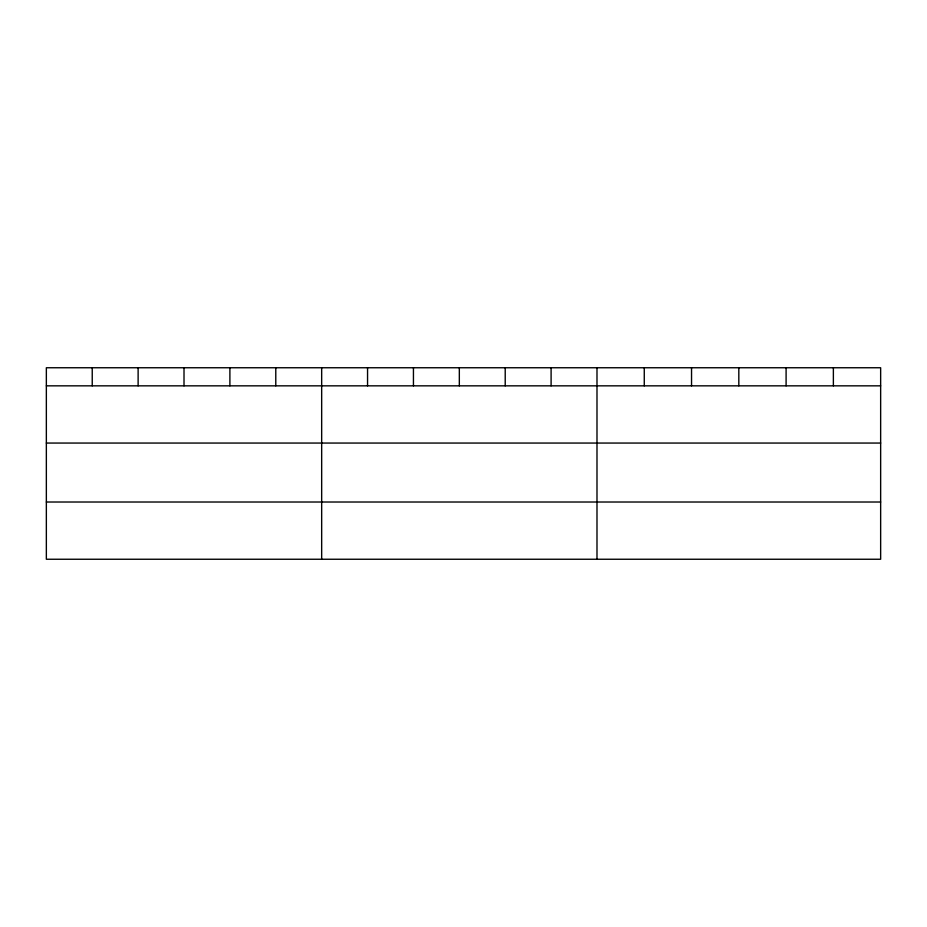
<?xml version="1.0" encoding="UTF-8"?>
<svg xmlns="http://www.w3.org/2000/svg" width="927" height="927" viewBox="0 0 927 927"><rect width="100%" height="100%" fill="white"/><g stroke="black" fill="none" stroke-linecap="round" stroke-linejoin="round"><path stroke-width="1.39" d="M880.65 443.06L880.65 367.752L46.35 367.752L46.35 559.248L880.65 559.248L880.65 443.06L46.35 443.06M46.35 385.841L880.65 385.841M46.35 502.017L880.65 502.017M833.373 367.752L833.373 385.841M786.096 367.752L786.096 385.841M738.819 367.752L738.819 385.841M691.542 367.752L691.542 385.841M644.265 367.752L644.265 385.841M596.988 367.752L596.988 559.248M551.101 367.752L551.101 385.841M505.215 367.752L505.215 385.841M459.328 367.752L459.328 385.841M413.442 367.752L413.442 385.841M367.555 367.752L367.555 385.841M321.669 367.752L321.669 559.248M275.782 367.752L275.782 385.841M229.896 367.752L229.896 385.841M184.01 367.752L184.01 385.841M138.123 367.752L138.123 385.841M92.236 367.752L92.236 385.841"/></g></svg>
